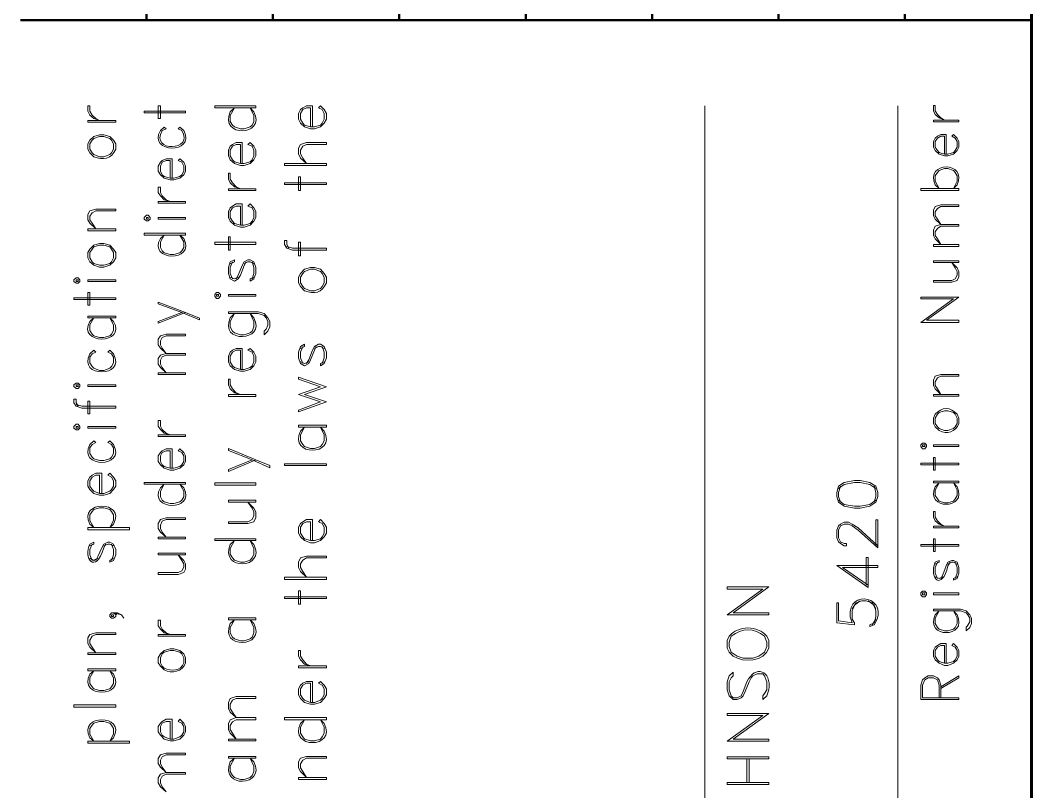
# Model space of a CAD drawing. Header units: inches. Extents: x 5 to 516, y -193 to 129.
# Drawn here: x 136.77 to 144.77, y 70.63 to 76.73 of the extents above; entities that cross this region are included whole.
import ezdxf

# ---------------------------------------------------------------- set-up
doc = ezdxf.new("R2010")
doc.units = ezdxf.units.IN
doc.header["$MEASUREMENT"] = 0
doc.layers.add('PDF_Geometry', color=7, linetype='Continuous')

msp = doc.modelspace()

# ---------------------------------------------------------------- linework, layer by layer
at = {"layer": 'PDF_Geometry', "lineweight": 60}
msp.add_lwpolyline([(144.7703083, 5.7343364), (144.7703083, 95.731007), (9.7736341, 95.731007), (9.7736341, 5.7343364)], dxfattribs=at)
at = {"layer": 'PDF_Geometry', "lineweight": 50}
for points in [[(137.7703077, 95.731007), (137.7703077, 76.7310055)], [(138.7703078, 95.731007), (138.7703078, 76.7310055)], [(139.7703079, 95.731007), (139.7703079, 76.7310055)], [(140.770308, 95.731007), (140.770308, 76.7310055)], [(141.7703081, 95.731007), (141.7703081, 76.7310055)], [(142.7703081, 95.731007), (142.7703081, 76.7310055)], [(143.7703082, 95.731007), (143.7703082, 76.7310055)], [(136.7736409, 76.7310055), (144.7736415, 76.7310055)]]:
    msp.add_lwpolyline(points, dxfattribs=at)
at = {"layer": 'PDF_Geometry', "lineweight": 15}
for points in [[(137.3069742, 76.0543371), (137.3236408, 76.0543371), (137.3236408, 76.0110038), (137.3403075, 75.9810038), (137.3703075, 75.9543371), (137.4003075, 75.9376705), (137.3536408, 75.9543371), (137.3236408, 75.9810038), (137.3069742, 76.0110038)], [(137.8803073, 76.0543398), (137.8803073, 75.9543398), (137.8636407, 75.9543398), (137.8636407, 76.0543398)], [(138.6369745, 76.0543398), (138.3103078, 76.0543398), (138.3103078, 76.0376732), (138.6369745, 76.0376732)], [(143.9969749, 76.0576737), (144.0103082, 76.0576737), (144.0103082, 76.0143404), (144.0269749, 75.9843404), (144.0536415, 75.9576737), (144.0836415, 75.941007), (144.0403082, 75.9576737), (144.0103082, 75.9843404), (143.9969749, 76.0143404)], [(137.5269737, 75.937671), (137.3069737, 75.937671), (137.3069737, 75.9243377), (137.5269737, 75.9243377)], [(138.0803076, 76.0110081), (137.7536409, 76.0110081), (137.7536409, 75.9976748), (138.0803076, 75.9976748)], [(144.196975, 75.9410076), (143.996975, 75.9410076), (143.996975, 75.9276742), (144.196975, 75.9276742)], [(137.3236406, 75.7110062), (137.3403072, 75.6810062), (137.3536406, 75.6676729), (137.4003072, 75.6510062), (137.4336406, 75.6510062), (137.4803072, 75.6676729), (137.4936406, 75.6810062), (137.5103072, 75.7110062), (137.5103072, 75.7543395), (137.4936406, 75.7810062), (137.4803072, 75.7943395), (137.4336406, 75.8110062), (137.4003072, 75.8110062), (137.3536406, 75.7943395), (137.3403072, 75.7810062), (137.3236406, 75.7543395)], [(139.1936405, 75.7643374), (139.1936405, 75.7476707), (139.0369738, 75.7476707), (139.0069738, 75.7343374), (138.9903072, 75.7043374), (138.9903072, 75.6743374), (139.0069738, 75.641004), (139.0369738, 75.5976707), (138.9903072, 75.641004), (138.9736405, 75.6743374), (138.9736405, 75.7176707), (138.9903072, 75.7476707), (139.0369738, 75.7643374)], [(139.1936408, 75.5976748), (138.8636408, 75.5976748), (138.8636408, 75.5810081), (139.1936408, 75.5810081)], [(138.4203072, 75.5210054), (138.4336405, 75.5210054), (138.4336405, 75.4743387), (138.4503072, 75.4443387), (138.4803072, 75.4143387), (138.5136406, 75.397672), (138.4669739, 75.4143387), (138.4336405, 75.4443387), (138.4203072, 75.4743387)], [(138.9903072, 75.4910059), (138.9903072, 75.3843392), (138.9736405, 75.3843392), (138.9736405, 75.4910059)], [(137.8636411, 75.4110027), (137.8803078, 75.4110027), (137.8803078, 75.3676693), (137.8936411, 75.3410027), (137.9269745, 75.3110026), (137.9569745, 75.2976693), (137.9103078, 75.3110026), (137.8803078, 75.3410027), (137.8636411, 75.3676693)], [(138.6369743, 75.3976726), (138.4203076, 75.3976726), (138.4203076, 75.3843392), (138.6369743, 75.3843392)], [(139.1936408, 75.4443373), (138.8636408, 75.4443373), (138.8636408, 75.431004), (139.1936408, 75.431004)], [(144.1969749, 75.4010059), (143.8969748, 75.4010059), (143.8969748, 75.3843392), (144.1969749, 75.3843392)], [(138.0803074, 75.2976699), (137.8636407, 75.2976699), (137.8636407, 75.2843365), (138.0803074, 75.2843365)], [(137.5269737, 75.2376747), (137.5269737, 75.2243414), (137.370307, 75.2243414), (137.340307, 75.2076747), (137.3236404, 75.1810081), (137.3236404, 75.1510081), (137.340307, 75.1243414), (137.370307, 75.0810081), (137.3236404, 75.1243414), (137.3069737, 75.1510081), (137.3069737, 75.1943414), (137.3236404, 75.2243414), (137.370307, 75.2376747)], [(144.1969744, 75.2710067), (144.1969744, 75.2576734), (144.0536411, 75.2576734), (144.0269744, 75.2410067), (144.0103077, 75.21434), (144.0103077, 75.18434), (144.0269744, 75.1576734), (144.0536411, 75.11434), (144.0103077, 75.1576734), (143.9969744, 75.18434), (143.9969744, 75.2276734), (144.0103077, 75.2576734), (144.0536411, 75.2710067)], [(137.7536409, 75.1576682), (137.7703076, 75.1443349), (137.7836409, 75.1443349), (137.8003076, 75.1576682), (137.8003076, 75.1710016), (137.7836409, 75.1876682), (137.7703076, 75.1876682), (137.7536409, 75.1710016)], [(137.7703077, 75.1710016), (137.7703077, 75.1576682), (137.7836411, 75.1576682), (137.7836411, 75.1710016)], [(138.0803074, 75.1710016), (137.8636407, 75.1710016), (137.8636407, 75.1576682), (138.0803074, 75.1576682)], [(137.5269737, 75.0810053), (137.3069737, 75.0810053), (137.3069737, 75.0643387), (137.5269737, 75.0643387)], [(144.1969744, 75.1143362), (144.1969744, 75.1010029), (144.0536411, 75.1010029), (144.0269744, 75.0843362), (144.0103077, 75.0576696), (144.0103077, 75.0276696), (144.0269744, 75.0010029), (144.0536411, 74.9576696), (144.0103077, 75.0010029), (143.9969744, 75.0276696), (143.9969744, 75.0710029), (144.0103077, 75.1010029), (144.0536411, 75.1143362)], [(138.0803076, 75.0476734), (137.7536409, 75.0476734), (137.7536409, 75.0310067), (138.0803076, 75.0310067)], [(138.433641, 75.0176715), (138.433641, 74.9110048), (138.4203076, 74.9110048), (138.4203076, 75.0176715)], [(137.3069737, 74.8510072), (137.3236404, 74.8210072), (137.3536404, 74.7943406), (137.4003071, 74.7776739), (137.4336404, 74.7776739), (137.4803071, 74.7943406), (137.5103071, 74.8210072), (137.5269737, 74.8510072), (137.5269737, 74.8943406), (137.5103071, 74.9210072), (137.4803071, 74.9510072), (137.4336404, 74.9643406), (137.4003071, 74.9643406), (137.3536404, 74.9510072), (137.3236404, 74.9210072), (137.3069737, 74.8943406)], [(137.3236406, 74.8510072), (137.3403072, 74.8210072), (137.3536406, 74.8076739), (137.4003072, 74.7943406), (137.4336406, 74.7943406), (137.4803072, 74.8076739), (137.4936406, 74.8210072), (137.5103072, 74.8510072), (137.5103072, 74.8943406), (137.4936406, 74.9210072), (137.4803072, 74.9376739), (137.4336406, 74.9510072), (137.4003072, 74.9510072), (137.3536406, 74.9376739), (137.3403072, 74.9210072), (137.3236406, 74.8943406)], [(138.6369745, 74.9743362), (138.3103078, 74.9743362), (138.3103078, 74.9576696), (138.6369745, 74.9576696)], [(138.9903072, 74.9743365), (138.9903072, 74.8676698), (138.9736405, 74.8676698), (138.9736405, 74.9743365)], [(144.196975, 74.9576736), (143.996975, 74.9576736), (143.996975, 74.941007), (144.196975, 74.941007)], [(144.196975, 74.827672), (143.996975, 74.827672), (143.996975, 74.8143387), (144.196975, 74.8143387)], [(138.9903074, 74.6543384), (139.006974, 74.6243384), (139.0203074, 74.6076717), (139.066974, 74.591005), (139.1003074, 74.591005), (139.146974, 74.6076717), (139.1603074, 74.6243384), (139.176974, 74.6543384), (139.176974, 74.6976717), (139.1603074, 74.7276717), (139.146974, 74.7443384), (139.1003074, 74.761005), (139.066974, 74.761005), (139.0203074, 74.7443384), (139.006974, 74.7276717), (138.9903074, 74.6976717)], [(144.1403084, 74.8143349), (144.166975, 74.7710015), (144.1836417, 74.7410015), (144.1836417, 74.7143348), (144.166975, 74.6843348), (144.1403084, 74.6710015), (143.996975, 74.6710015), (143.996975, 74.6576682), (144.1403084, 74.6576682), (144.1836417, 74.6710015), (144.196975, 74.7010015), (144.196975, 74.7410015), (144.1836417, 74.7710015)], [(137.196974, 74.6643414), (137.2136406, 74.651008), (137.2303073, 74.651008), (137.2436406, 74.6643414), (137.2436406, 74.6776747), (137.2303073, 74.6943414), (137.2136406, 74.6943414), (137.196974, 74.6776747)], [(137.2136408, 74.6776747), (137.2136408, 74.6643414), (137.2303075, 74.6643414), (137.2303075, 74.6776747)], [(137.5269737, 74.6776747), (137.3069737, 74.6776747), (137.3069737, 74.6643414), (137.5269737, 74.6643414)], [(137.3236404, 74.5776687), (137.3236404, 74.4776687), (137.3069737, 74.4776687), (137.3069737, 74.5776687)], [(138.3103078, 74.5476693), (138.3236412, 74.5310026), (138.3403079, 74.5310026), (138.3569745, 74.5476693), (138.3569745, 74.5610026), (138.3403079, 74.5776693), (138.3236412, 74.5776693), (138.3103078, 74.5610026)], [(137.526974, 74.534337), (137.196974, 74.534337), (137.196974, 74.5210037), (137.526974, 74.5210037)], [(138.1903074, 74.3610045), (138.1903074, 74.3743378), (138.0803074, 74.4176711), (137.8636407, 74.5010045), (137.8636407, 74.4876711), (138.0503074, 74.4176711)], [(138.3236406, 74.5610026), (138.3236406, 74.5476693), (138.3403073, 74.5476693), (138.3403073, 74.5610026)], [(138.6369743, 74.5610026), (138.4203076, 74.5610026), (138.4203076, 74.5476693), (138.6369743, 74.5476693)], [(138.7003076, 74.2410042), (138.7303076, 74.2710042), (138.7469743, 74.3043375), (138.7469743, 74.3476709), (138.7303076, 74.3776709), (138.7003076, 74.4110042), (138.653641, 74.4243375), (138.4203076, 74.4243375), (138.4203076, 74.4110042), (138.653641, 74.4110042), (138.7003076, 74.3943375), (138.7169743, 74.3776709), (138.7303076, 74.3476709), (138.7303076, 74.3176709), (138.7169743, 74.2876709), (138.7003076, 74.2710042)], [(137.5269737, 74.3910061), (137.3069737, 74.3910061), (137.3069737, 74.3776728), (137.5269737, 74.3776728)], [(138.0803073, 74.2476741), (138.0803073, 74.2343408), (137.926974, 74.2343408), (137.8936406, 74.2210074), (137.8803073, 74.1943408), (137.8803073, 74.1643408), (137.8936406, 74.1376741), (137.926974, 74.0943408), (137.8803073, 74.1376741), (137.8636406, 74.1643408), (137.8636406, 74.2076741), (137.8803073, 74.2343408), (137.926974, 74.2476741)], [(138.0803073, 74.0943402), (138.0803073, 74.0810069), (137.926974, 74.0810069), (137.8936406, 74.0676736), (137.8803073, 74.0410069), (137.8803073, 74.0110069), (137.8936406, 73.9843402), (137.926974, 73.9410069), (137.8803073, 73.9843402), (137.8636406, 74.0110069), (137.8636406, 74.0543402), (137.8803073, 74.0810069), (137.926974, 74.0943402)], [(138.0803074, 73.9410074), (137.8636407, 73.9410074), (137.8636407, 73.9276741), (138.0803074, 73.9276741)], [(137.196974, 73.8343378), (137.2136406, 73.8176711), (137.2303073, 73.8176711), (137.2436406, 73.8343378), (137.2436406, 73.8476711), (137.2303073, 73.8610044), (137.2136406, 73.8610044), (137.196974, 73.8476711)], [(138.4203072, 73.8910036), (138.4336405, 73.8910036), (138.4336405, 73.8476703), (138.4503072, 73.8143369), (138.4803072, 73.7843369), (138.5136406, 73.7710036), (138.4669739, 73.7843369), (138.4336405, 73.8143369), (138.4203072, 73.8476703)], [(144.1969744, 73.9276703), (144.1969744, 73.914337), (144.0536411, 73.914337), (144.0269744, 73.9010036), (144.0103077, 73.8710036), (144.0103077, 73.8410036), (144.0269744, 73.8143369), (144.0536411, 73.7710036), (144.0103077, 73.8143369), (143.9969744, 73.8410036), (143.9969744, 73.884337), (144.0103077, 73.914337), (144.0536411, 73.9276703)], [(137.2136408, 73.8476711), (137.2136408, 73.8343378), (137.2303075, 73.8343378), (137.2303075, 73.8476711)], [(137.5269737, 73.8476711), (137.3069737, 73.8476711), (137.3069737, 73.8343378), (137.5269737, 73.8343378)], [(137.3236404, 73.7176697), (137.3236404, 73.6176697), (137.3069737, 73.6176697), (137.3069737, 73.7176697)], [(138.6369743, 73.7710077), (138.4203076, 73.7710077), (138.4203076, 73.754341), (138.6369743, 73.754341)], [(144.196975, 73.7710042), (143.996975, 73.7710042), (143.996975, 73.7576708), (144.196975, 73.7576708)], [(144.0103078, 73.5410028), (144.0269745, 73.5143361), (144.0403078, 73.5010028), (144.0836411, 73.4843361), (144.1103078, 73.4843361), (144.1536411, 73.5010028), (144.1669745, 73.5143361), (144.1836411, 73.5410028), (144.1836411, 73.5843361), (144.1669745, 73.6143361), (144.1536411, 73.6276695), (144.1103078, 73.6410028), (144.0836411, 73.6410028), (144.0403078, 73.6276695), (144.0269745, 73.6143361), (144.0103078, 73.5843361)], [(137.8636411, 73.5643364), (137.8803078, 73.5643364), (137.8803078, 73.521003), (137.8936411, 73.4943364), (137.9269745, 73.4643364), (137.9569745, 73.451003), (137.9103078, 73.4643364), (137.8803078, 73.4943364), (137.8636411, 73.521003)], [(137.196974, 73.504341), (137.2136406, 73.4910077), (137.2303073, 73.4910077), (137.2436406, 73.504341), (137.2436406, 73.5176743), (137.2303073, 73.534341), (137.2136406, 73.534341), (137.196974, 73.5176743)], [(137.2136408, 73.5176743), (137.2136408, 73.504341), (137.2303075, 73.504341), (137.2303075, 73.5176743)], [(137.5269737, 73.5176743), (137.3069737, 73.5176743), (137.3069737, 73.504341), (137.5269737, 73.504341)], [(139.1936405, 73.5276741), (138.9736405, 73.5276741), (138.9736405, 73.5110074), (139.1936405, 73.5110074)], [(138.0803074, 73.4510036), (137.8636407, 73.4510036), (137.8636407, 73.4376703), (138.0803074, 73.4376703)], [(143.8969748, 73.3576735), (143.9103082, 73.3410068), (143.9269748, 73.3410068), (143.9403082, 73.3576735), (143.9403082, 73.3710068), (143.9269748, 73.3843402), (143.9103082, 73.3843402), (143.8969748, 73.3710068)], [(138.7469743, 73.1910074), (138.7469743, 73.207674), (138.6369743, 73.2543407), (138.4203076, 73.3443407), (138.4203076, 73.327674), (138.6069743, 73.2543407)], [(143.9103076, 73.3710068), (143.9103076, 73.3576735), (143.9269743, 73.3576735), (143.9269743, 73.3710068)], [(144.196975, 73.3710068), (143.996975, 73.3710068), (143.996975, 73.3576735), (144.196975, 73.3576735)], [(139.1936408, 73.2210028), (138.8636408, 73.2210028), (138.8636408, 73.2076694), (139.1936408, 73.2076694)], [(144.1969749, 73.2276691), (143.8969748, 73.2276691), (143.8969748, 73.2143358), (144.1969749, 73.2143358)], [(144.0103083, 73.2710076), (144.0103083, 73.1710076), (143.996975, 73.1710076), (143.996975, 73.2710076)], [(138.0803076, 73.0743353), (137.7536409, 73.0743353), (137.7536409, 73.0610019), (138.0803076, 73.0610019)], [(138.6369745, 73.071009), (138.3103078, 73.071009), (138.3103078, 73.0543423), (138.6369745, 73.0543423)], [(143.2303081, 72.9643358), (143.2436414, 72.9176691), (143.2903081, 72.8876691), (143.3703081, 72.8710025), (143.4169748, 72.8710025), (143.4936415, 72.8876691), (143.5403081, 72.9176691), (143.5569748, 72.9643358), (143.5569748, 72.9943358), (143.5403081, 73.0443358), (143.4936415, 73.0743358), (143.4169748, 73.0910025), (143.3703081, 73.0910025), (143.2903081, 73.0743358), (143.2436414, 73.0443358), (143.2303081, 72.9943358)], [(144.196975, 73.0843382), (143.996975, 73.0843382), (143.996975, 73.0710049), (144.196975, 73.0710049)], [(138.6369743, 72.9343377), (138.4203076, 72.9343377), (138.4203076, 72.917671), (138.6369743, 72.917671)], [(138.573641, 72.917671), (138.6069743, 72.8710044), (138.6203076, 72.8410044), (138.6203076, 72.8110043), (138.6069743, 72.7810043), (138.573641, 72.7643377), (138.4203076, 72.7643377), (138.4203076, 72.7510043), (138.573641, 72.7510043), (138.6203076, 72.7643377), (138.6369743, 72.797671), (138.6369743, 72.8410044), (138.6203076, 72.8710044)], [(143.9969749, 72.8443352), (144.0103082, 72.8443352), (144.0103082, 72.8010019), (144.0269749, 72.7710019), (144.0536415, 72.7443352), (144.0836415, 72.7276686), (144.0403082, 72.7443352), (144.0103082, 72.7710019), (143.9969749, 72.8010019)], [(138.0803073, 72.7943388), (138.0803073, 72.7810054), (137.926974, 72.7810054), (137.8936406, 72.7676721), (137.8803073, 72.7376721), (137.8803073, 72.7110054), (137.8936406, 72.6810054), (137.926974, 72.6410054), (137.8803073, 72.6810054), (137.8636406, 72.7110054), (137.8636406, 72.7510054), (137.8803073, 72.7810054), (137.926974, 72.7943388)], [(137.6369738, 72.7176697), (137.3069737, 72.7176697), (137.3069737, 72.701003), (137.6369738, 72.701003)], [(144.196975, 72.7276691), (143.996975, 72.7276691), (143.996975, 72.7143358), (144.196975, 72.7143358)], [(138.0803074, 72.641006), (137.8636407, 72.641006), (137.8636407, 72.6276726), (138.0803074, 72.6276726)], [(138.6369745, 72.6276732), (138.3103078, 72.6276732), (138.3103078, 72.6143398), (138.6369745, 72.6143398)], [(144.1969749, 72.5843382), (143.8969748, 72.5843382), (143.8969748, 72.5710049), (144.1969749, 72.5710049)], [(144.0103083, 72.6276699), (144.0103083, 72.5276699), (143.996975, 72.5276699), (143.996975, 72.6276699)], [(138.0803074, 72.5143377), (137.8636407, 72.5143377), (137.8636407, 72.5010043), (138.0803074, 72.5010043)], [(138.0203074, 72.5010038), (138.0503074, 72.4576704), (138.066974, 72.4310038), (138.066974, 72.4043371), (138.0503074, 72.3743371), (138.0203074, 72.3610038), (137.8636407, 72.3610038), (137.8636407, 72.3476704), (138.0203074, 72.3476704), (138.066974, 72.3610038), (138.0803074, 72.3876704), (138.0803074, 72.4310038), (138.066974, 72.4576704)], [(139.1936405, 72.4910013), (139.1936405, 72.477668), (139.0369738, 72.477668), (139.0069738, 72.4610013), (138.9903072, 72.4310013), (138.9903072, 72.4010013), (139.0069738, 72.3710013), (139.0369738, 72.3243347), (138.9903072, 72.3710013), (138.9736405, 72.4010013), (138.9736405, 72.4443347), (138.9903072, 72.477668), (139.0369738, 72.4910013)], [(139.1936408, 72.3243387), (138.8636408, 72.3243387), (138.8636408, 72.3076721), (139.1936408, 72.3076721)], [(138.9903072, 72.2176699), (138.9903072, 72.1110032), (138.9736405, 72.1110032), (138.9736405, 72.2176699)], [(143.8969748, 72.1843403), (143.9103082, 72.171007), (143.9269748, 72.171007), (143.9403082, 72.1843403), (143.9403082, 72.201007), (143.9269748, 72.2143403), (143.9103082, 72.2143403), (143.8969748, 72.201007)], [(143.9103076, 72.201007), (143.9103076, 72.1843403), (143.9269743, 72.1843403), (143.9269743, 72.201007)], [(144.196975, 72.201007), (143.996975, 72.201007), (143.996975, 72.1843403), (144.196975, 72.1843403)], [(139.1936408, 72.1710013), (138.8636408, 72.1710013), (138.8636408, 72.157668), (139.1936408, 72.157668)], [(137.4936404, 72.0276704), (137.4936404, 72.0143371), (137.5103071, 72.0143371), (137.5103071, 72.0276704)], [(144.2536417, 71.9010048), (144.2836417, 71.9276715), (144.296975, 71.9576715), (144.296975, 72.0010048), (144.2836417, 72.0276715), (144.2536417, 72.0576715), (144.2103084, 72.0710048), (143.996975, 72.0710048), (143.996975, 72.0576715), (144.2103084, 72.0576715), (144.2536417, 72.0443382), (144.266975, 72.0276715), (144.2836417, 72.0010048), (144.2836417, 71.9710048), (144.266975, 71.9443382), (144.2536417, 71.9276715)], [(137.8636411, 71.9843395), (137.8803078, 71.9843395), (137.8803078, 71.9410062), (137.8936411, 71.9143395), (137.9269745, 71.8843395), (137.9569745, 71.8710062), (137.9103078, 71.8843395), (137.8803078, 71.9143395), (137.8636411, 71.9410062)], [(138.6369743, 72.0043382), (138.4203076, 72.0043382), (138.4203076, 71.9876715), (138.6369743, 71.9876715)], [(137.5269737, 71.8843352), (137.5269737, 71.8710018), (137.370307, 71.8710018), (137.340307, 71.8576685), (137.3236404, 71.8276685), (137.3236404, 71.8010018), (137.340307, 71.7710018), (137.370307, 71.7276685), (137.3236404, 71.7710018), (137.3069737, 71.8010018), (137.3069737, 71.8443352), (137.3236404, 71.8710018), (137.370307, 71.8843352)], [(138.0803074, 71.8710067), (137.8636407, 71.8710067), (137.8636407, 71.8576734), (138.0803074, 71.8576734)], [(137.5269737, 71.727669), (137.3069737, 71.727669), (137.3069737, 71.7143357), (137.5269737, 71.7143357)], [(138.973641, 71.744336), (138.9903076, 71.744336), (138.9903076, 71.7010026), (139.0069743, 71.6710026), (139.0369743, 71.6376693), (139.0669743, 71.624336), (139.0203076, 71.6376693), (138.9903076, 71.6710026), (138.973641, 71.7010026)], [(139.1936405, 71.62434), (138.9736405, 71.62434), (138.9736405, 71.6076734), (139.1936405, 71.6076734)], [(137.5269737, 71.6010043), (137.3069737, 71.6010043), (137.3069737, 71.5843376), (137.5269737, 71.5843376)], [(138.6369744, 71.3810023), (138.6369744, 71.3643357), (138.4803077, 71.3643357), (138.4503077, 71.3510023), (138.4336411, 71.3210023), (138.4336411, 71.287669), (138.4503077, 71.257669), (138.4803077, 71.2143357), (138.4336411, 71.257669), (138.4203077, 71.287669), (138.4203077, 71.3343357), (138.4336411, 71.3643357), (138.4803077, 71.3810023)], [(137.526974, 71.3143357), (137.196974, 71.3143357), (137.196974, 71.297669), (137.526974, 71.297669)], [(138.6369744, 71.2143392), (138.6369744, 71.1976725), (138.4803077, 71.1976725), (138.4503077, 71.1810058), (138.4336411, 71.1510058), (138.4336411, 71.1210058), (138.4503077, 71.0910058), (138.4803077, 71.0443392), (138.4336411, 71.0910058), (138.4203077, 71.1210058), (138.4203077, 71.1676725), (138.4336411, 71.1976725), (138.4803077, 71.2143392)], [(139.1936408, 71.2143397), (138.8636408, 71.2143397), (138.8636408, 71.1976731), (139.1936408, 71.1976731)], [(137.6369738, 71.0276739), (137.3069737, 71.0276739), (137.3069737, 71.0110072), (137.6369738, 71.0110072)], [(138.6369743, 71.0443397), (138.4203076, 71.0443397), (138.4203076, 71.0310064), (138.6369743, 71.0310064)], [(138.0803073, 70.9343397), (138.0803073, 70.9210064), (137.926974, 70.9210064), (137.8936406, 70.9043397), (137.8803073, 70.877673), (137.8803073, 70.8510064), (137.8936406, 70.8210064), (137.926974, 70.7810064), (137.8803073, 70.8210064), (137.8636406, 70.8510064), (137.8636406, 70.8910064), (137.8803073, 70.9210064), (137.926974, 70.9343397)], [(138.6369743, 70.9076684), (138.4203076, 70.9076684), (138.4203076, 70.8943351), (138.6369743, 70.8943351)], [(139.1936405, 70.9076679), (139.1936405, 70.8943345), (139.0369738, 70.8943345), (139.0069738, 70.8776679), (138.9903072, 70.8476679), (138.9903072, 70.8176679), (139.0069738, 70.7876679), (139.0369738, 70.7410012), (138.9903072, 70.7876679), (138.9736405, 70.8176679), (138.9736405, 70.8643345), (138.9903072, 70.8943345), (139.0369738, 70.9076679)], [(142.363641, 70.9043381), (142.363641, 70.8876714), (142.6936411, 70.8876714), (142.6936411, 70.9043381)], [(138.0803073, 70.7810058), (138.0803073, 70.7676725), (137.926974, 70.7676725), (137.8936406, 70.7510058), (137.8803073, 70.7243391), (137.8803073, 70.6976725), (137.8936406, 70.6676725), (137.926974, 70.6276725), (137.8803073, 70.6676725), (137.8636406, 70.6976725), (137.8636406, 70.7376725), (137.8803073, 70.7676725), (137.926974, 70.7810058)], [(139.1936405, 70.7410053), (138.9736405, 70.7410053), (138.9736405, 70.7243386), (139.1936405, 70.7243386)], [(142.6936412, 70.7010069), (142.6936412, 70.6843402), (142.3636412, 70.6843402), (142.3636412, 70.7010069)]]:
    msp.add_lwpolyline(points, close=True, dxfattribs=at)
for points in [[(138.6203074, 76.0076732), (138.5903074, 76.0376732), (138.6203074, 75.9776732), (138.6203074, 75.9310065), (138.6069741, 75.9010065), (138.5903074, 75.8876732), (138.5436408, 75.8710065), (138.5136408, 75.8710065), (138.4669741, 75.8876732), (138.4503074, 75.9010065), (138.4336408, 75.9310065), (138.4336408, 75.9776732), (138.4669741, 76.0376732), (138.4336408, 76.0076732)], [(139.0836411, 75.8876759), (139.0836411, 76.0543426), (139.0369745, 76.0543426), (139.0069745, 76.0376759), (138.9903078, 76.0243425), (138.9736411, 75.9943425), (138.9736411, 75.9476759), (138.9903078, 75.9176759), (139.0203078, 75.8876759), (139.0669745, 75.8710092), (139.1003078, 75.8710092), (139.1469745, 75.8876759), (139.1769745, 75.9176759), (139.1936412, 75.9476759), (139.1936412, 75.9943425), (139.1769745, 76.0243425), (139.1469745, 76.0543426)], [(139.0669743, 75.8876759), (139.0669743, 76.0376759), (139.0369743, 76.0376759), (139.0069743, 76.0243425), (138.9903076, 75.9943425), (138.9903076, 75.9476759), (139.0069743, 75.9176759), (139.0203076, 75.9010092), (139.0669743, 75.8876759), (139.1003076, 75.8876759), (139.1469743, 75.9010092), (139.1603076, 75.9176759), (139.1769743, 75.9476759), (139.1769743, 75.9943425), (139.1603076, 76.0243425), (139.1303076, 76.0376759), (139.1469743, 76.0543426)], [(142.1869748, 64.6676704), (142.1869748, 76.0543383)], [(143.7136413, 64.7143351), (143.7136413, 76.0543358)], [(137.8936405, 75.8576726), (137.9269738, 75.8710059), (137.9103071, 75.8843393), (137.8803071, 75.8576726)], [(138.0669738, 75.8576726), (138.0336405, 75.8843393), (138.0203071, 75.8710059), (138.0503072, 75.8576726)], [(137.5269737, 75.7110062), (137.5269737, 75.7543395), (137.5103071, 75.7810062), (137.4803071, 75.8110062), (137.4336404, 75.8243395), (137.4003071, 75.8243395), (137.3536404, 75.8110062), (137.3236404, 75.7810062), (137.3069737, 75.7543395), (137.3069737, 75.7110062), (137.3236404, 75.6810062), (137.3536404, 75.6510062)], [(144.0969743, 75.6710078), (144.0969743, 75.8276745), (144.053641, 75.8276745), (144.0269743, 75.8143412), (144.0103077, 75.7976745), (143.9969743, 75.7710078), (143.9969743, 75.7276745), (144.0103077, 75.7010078), (144.0403077, 75.6710078), (144.083641, 75.6576745), (144.1103077, 75.6576745), (144.153641, 75.6710078), (144.183641, 75.7010078), (144.1969743, 75.7276745), (144.1969743, 75.7710078), (144.183641, 75.7976745), (144.153641, 75.8276745)], [(144.0836415, 75.6710078), (144.0836415, 75.8143412), (144.0536415, 75.8143412), (144.0269749, 75.7976745), (144.0103082, 75.7710078), (144.0103082, 75.7276745), (144.0269749, 75.7010078), (144.0403082, 75.6843412), (144.0836415, 75.6710078), (144.1103082, 75.6710078), (144.1536415, 75.6843412), (144.1669749, 75.7010078), (144.1836416, 75.7276745), (144.1836416, 75.7710078), (144.1669749, 75.7976745), (144.1403082, 75.8143412), (144.1536415, 75.8276745)], [(138.5269742, 75.5976707), (138.5269742, 75.7643374), (138.4803075, 75.7643374), (138.4503075, 75.7476707), (138.4336409, 75.7343374), (138.4203075, 75.7043374), (138.4203075, 75.6576707), (138.4336409, 75.6276707), (138.4669742, 75.5976707), (138.5136409, 75.581004), (138.5436409, 75.581004), (138.5903075, 75.5976707), (138.6203075, 75.6276707), (138.6369742, 75.6576707), (138.6369742, 75.7043374), (138.6203075, 75.7343374), (138.5903075, 75.7643374)], [(138.5136406, 75.5976707), (138.5136406, 75.7476707), (138.4803072, 75.7476707), (138.4503072, 75.7343374), (138.4336405, 75.7043374), (138.4336405, 75.6576707), (138.4503072, 75.6276707), (138.4669739, 75.611004), (138.5136406, 75.5976707), (138.5436406, 75.5976707), (138.5903072, 75.611004), (138.6069739, 75.6276707), (138.6203072, 75.6576707), (138.6203072, 75.7043374), (138.6069739, 75.7343374), (138.5736406, 75.7476707), (138.5903072, 75.7643374)], [(137.9736404, 75.4810054), (137.9736404, 75.6343387), (137.9269738, 75.6343387), (137.8936404, 75.6210054), (137.8803071, 75.6076721), (137.8636404, 75.577672), (137.8636404, 75.537672), (137.8803071, 75.507672), (137.9103071, 75.4810054), (137.9569738, 75.467672), (137.9869738, 75.467672), (138.0336404, 75.4810054), (138.0669738, 75.507672), (138.0803071, 75.537672), (138.0803071, 75.577672), (138.0669738, 75.6076721), (138.0336404, 75.6343387)], [(137.9569745, 75.4810054), (137.9569745, 75.6210054), (137.9269745, 75.6210054), (137.8936411, 75.6076721), (137.8803078, 75.577672), (137.8803078, 75.537672), (137.8936411, 75.507672), (137.9103078, 75.4943387), (137.9569745, 75.4810054), (137.9869745, 75.4810054), (138.0336411, 75.4943387), (138.0503078, 75.507672), (138.0669745, 75.537672), (138.0669745, 75.577672), (138.0503078, 75.6076721), (138.0203078, 75.6210054), (138.0336411, 75.6343387)], [(144.1836416, 75.4276753), (144.1536416, 75.4010086), (144.1836416, 75.4576753), (144.1836416, 75.5010086), (144.166975, 75.5276753), (144.1536416, 75.5410086), (144.1103083, 75.5576753), (144.0836416, 75.5576753), (144.0403083, 75.5410086), (144.0269749, 75.5276753), (144.0103083, 75.5010086), (144.0103083, 75.4576753), (144.0403083, 75.4010086), (144.0103083, 75.4276753)], [(138.5269742, 75.1110034), (138.5269742, 75.2776701), (138.4803075, 75.2776701), (138.4503075, 75.2610035), (138.4336409, 75.2476701), (138.4203075, 75.2176701), (138.4203075, 75.1710035), (138.4336409, 75.1410034), (138.4669742, 75.1110034), (138.5136409, 75.0943368), (138.5436409, 75.0943368), (138.5903075, 75.1110034), (138.6203075, 75.1410034), (138.6369742, 75.1710035), (138.6369742, 75.2176701), (138.6203075, 75.2476701), (138.5903075, 75.2776701)], [(138.5136406, 75.1110034), (138.5136406, 75.2610035), (138.4803072, 75.2610035), (138.4503072, 75.2476701), (138.4336405, 75.2176701), (138.4336405, 75.1710035), (138.4503072, 75.1410034), (138.4669739, 75.1243368), (138.5136406, 75.1110034), (138.5436406, 75.1110034), (138.5903072, 75.1243368), (138.6069739, 75.1410034), (138.6203072, 75.1710035), (138.6203072, 75.2176701), (138.6069739, 75.2476701), (138.5736406, 75.2610035), (138.5903072, 75.2776701)], [(138.0669738, 75.00434), (138.0336405, 75.0310067), (138.0669738, 74.9776734), (138.0669738, 74.93434), (138.0503072, 74.9076734), (138.0336405, 74.8910067), (137.9869738, 74.8776733), (137.9569738, 74.8776733), (137.9103071, 74.8910067), (137.8936405, 74.9076734), (137.8803071, 74.93434), (137.8803071, 74.9776734), (137.9103071, 75.0310067), (137.8803071, 75.00434)], [(138.8969741, 74.9276717), (138.8803074, 74.9576717), (138.8803074, 74.9876717), (138.8636408, 74.9876717), (138.8636408, 74.9576717), (138.8803074, 74.9276717), (138.9269741, 74.9110051), (139.1936408, 74.9110051), (139.1936408, 74.9276717)], [(138.8803076, 74.941007), (138.9269743, 74.9276736), (139.1936409, 74.9276736)], [(138.4336408, 74.8043378), (138.4669741, 74.8210045), (138.4669741, 74.8343378), (138.4336408, 74.8210045), (138.4203074, 74.7743378), (138.4203074, 74.7276712), (138.4336408, 74.6843378), (138.4669741, 74.6676712), (138.4969741, 74.6843378), (138.5136408, 74.7143378), (138.5436408, 74.7910045), (138.5603074, 74.8210045)], [(138.4503073, 74.8210051), (138.4336406, 74.7743384), (138.4336406, 74.7276717), (138.4503073, 74.6843384)], [(138.4803077, 74.6843405), (138.4969744, 74.7143405), (138.5269744, 74.7910072), (138.5436411, 74.8210072), (138.5736411, 74.8343406), (138.5903077, 74.8343406), (138.6203077, 74.8210072), (138.6369744, 74.7743406), (138.6369744, 74.7276739), (138.6203077, 74.6843405), (138.5903077, 74.6676739)], [(138.543641, 74.8043425), (138.573641, 74.8210091), (138.5903077, 74.8210091), (138.6203077, 74.8043425)], [(138.6069743, 74.8210051), (138.6203077, 74.7743384), (138.6203077, 74.7276717), (138.6069743, 74.6843384)], [(139.1936405, 74.6543384), (139.1936405, 74.6976717), (139.1769739, 74.7276717), (139.1469739, 74.761005), (139.1003072, 74.7743384), (139.0669739, 74.7743384), (139.0203072, 74.761005), (138.9903072, 74.7276717), (138.9736405, 74.6976717), (138.9736405, 74.6543384), (138.9903072, 74.6243384), (139.0203072, 74.591005)], [(138.4336413, 74.6976733), (138.4669746, 74.68434), (138.4969746, 74.6976733)], [(138.6203071, 74.6976733), (138.5903071, 74.68434), (138.5903071, 74.6676733)], [(144.1969749, 74.5410042), (143.8969748, 74.5410042), (143.8969748, 74.5276709), (144.1536415, 74.5276709), (143.8969748, 74.3410042), (144.1969749, 74.3410042)], [(144.1969748, 74.5410069), (143.9403081, 74.3576736), (144.1969748, 74.3576736), (144.1969748, 74.3410069)], [(138.0803079, 74.4176711), (137.8636412, 74.3343378), (137.8636412, 74.3476711), (138.0503079, 74.4176711)], [(137.5103077, 74.3476728), (137.4803077, 74.3776728), (137.5103077, 74.3210061), (137.5103077, 74.2776728), (137.4936411, 74.2476728), (137.4803077, 74.2343394), (137.433641, 74.2210061), (137.4003077, 74.2210061), (137.353641, 74.2343394), (137.3403077, 74.2476728), (137.323641, 74.2776728), (137.323641, 74.3210061), (137.353641, 74.3776728), (137.323641, 74.3476728)], [(138.6203074, 74.3776714), (138.5903074, 74.4110047), (138.6203074, 74.3476714), (138.6203074, 74.3043381), (138.6069741, 74.2710047), (138.5903074, 74.2576714), (138.5436408, 74.2410047), (138.5136408, 74.2410047), (138.4669741, 74.2576714), (138.4503074, 74.2710047), (138.4336408, 74.3043381), (138.4336408, 74.3476714), (138.4669741, 74.4110047), (138.4336408, 74.3776714)], [(137.5103077, 74.0910063), (137.4803077, 74.1210064), (137.463641, 74.1043397), (137.4936411, 74.0910063), (137.5103077, 74.0643397), (137.5103077, 74.0210063), (137.4936411, 73.9910063), (137.4803077, 73.977673), (137.433641, 73.9610063), (137.4003077, 73.9610063), (137.353641, 73.977673), (137.3403077, 73.9910063), (137.323641, 74.0210063), (137.323641, 74.0643397), (137.3403077, 74.0910063), (137.3703077, 74.1043397), (137.353641, 74.1210064), (137.323641, 74.0910063)], [(138.5269742, 73.9676725), (138.5269742, 74.1343391), (138.4803075, 74.1343391), (138.4503075, 74.1210058), (138.4336409, 74.1043391), (138.4203075, 74.0743391), (138.4203075, 74.0276725), (138.4336409, 73.9976725), (138.4669742, 73.9676725), (138.5136409, 73.9543391), (138.5436409, 73.9543391), (138.5903075, 73.9676725), (138.6203075, 73.9976725), (138.6369742, 74.0276725), (138.6369742, 74.0743391), (138.6203075, 74.1043391), (138.5903075, 74.1343391)], [(138.5136406, 73.9676725), (138.5136406, 74.1210058), (138.4803072, 74.1210058), (138.4503072, 74.1043391), (138.4336405, 74.0743391), (138.4336405, 74.0276725), (138.4503072, 73.9976725), (138.4669739, 73.9843391), (138.5136406, 73.9676725), (138.5436406, 73.9676725), (138.5903072, 73.9843391), (138.6069739, 73.9976725), (138.6203072, 74.0276725), (138.6203072, 74.0743391), (138.6069739, 74.1043391), (138.5736406, 74.1210058), (138.5903072, 74.1343391)], [(138.9903078, 74.1343378), (139.0203078, 74.1510045), (139.0203078, 74.1676711), (138.9903078, 74.1510045), (138.9736412, 74.1043378), (138.9736412, 74.0610044), (138.9903078, 74.0143378), (139.0203078, 73.9976711), (139.0536412, 74.0143378), (139.0669745, 74.0443378), (139.1003078, 74.1210045), (139.1136412, 74.1510045)], [(139.0069742, 74.1510085), (138.9903075, 74.1043419), (138.9903075, 74.0610085), (139.0069742, 74.0143418)], [(139.0369738, 74.0143372), (139.0536405, 74.0443372), (139.0836405, 74.1210039), (139.1003072, 74.1510039), (139.1303072, 74.1676706), (139.1469738, 74.1676706), (139.1769738, 74.1510039), (139.1936405, 74.1043372), (139.1936405, 74.0610039), (139.1769738, 74.0143372), (139.1469738, 73.9976706)], [(139.100308, 74.1343391), (139.130308, 74.1510058), (139.1469747, 74.1510058), (139.1769747, 74.1343391)], [(139.1603072, 74.1510085), (139.1769739, 74.1043419), (139.1769739, 74.0610085), (139.1603072, 74.0143418)], [(138.9903074, 74.02767), (139.0203074, 74.0143367), (139.0536407, 74.02767)], [(139.1769741, 74.02767), (139.1469741, 74.0143367), (139.1469741, 73.99767)], [(139.1936405, 73.8310014), (138.9736405, 73.9076681), (138.9736405, 73.8910015), (139.1469739, 73.8310014)], [(138.9736405, 73.7710036), (139.1469739, 73.8310036)], [(139.1936409, 73.8310061), (139.0203076, 73.7710061), (139.1936409, 73.711006), (138.9736409, 73.6343394), (138.9736409, 73.6476727), (139.1469742, 73.711006), (138.9736409, 73.7710061)], [(137.2303073, 73.6776752), (137.2136406, 73.7043418), (137.2136406, 73.7343418), (137.196974, 73.7343418), (137.196974, 73.7043418), (137.2136406, 73.6776752), (137.2603073, 73.6610085), (137.526974, 73.6610085), (137.526974, 73.6776752)], [(137.2136408, 73.6910069), (137.2603075, 73.6776735), (137.5269741, 73.6776735)], [(144.0103083, 73.6143361), (143.996975, 73.5843361), (143.996975, 73.5410028), (144.0103083, 73.5143361), (144.0403083, 73.4843361)], [(144.196975, 73.5410028), (144.196975, 73.5843361), (144.1836417, 73.6143361)], [(139.1769745, 73.4810074), (139.1469745, 73.5110074), (139.1769745, 73.4510074), (139.1769745, 73.4043407), (139.1603079, 73.3743407), (139.1469745, 73.357674), (139.1003078, 73.3443407), (139.0669745, 73.3443407), (139.0203078, 73.357674), (139.0069745, 73.3743407), (138.9903078, 73.4043407), (138.9903078, 73.4510074), (139.0203078, 73.5110074), (138.9903078, 73.4810074)], [(137.5103077, 73.3743383), (137.4803077, 73.4043383), (137.463641, 73.3910049), (137.4936411, 73.3743383), (137.5103077, 73.3476716), (137.5103077, 73.3043383), (137.4936411, 73.2743383), (137.4803077, 73.2610049), (137.433641, 73.2476716), (137.4003077, 73.2476716), (137.353641, 73.2610049), (137.3403077, 73.2743383), (137.323641, 73.3043383), (137.323641, 73.3476716), (137.3403077, 73.3743383), (137.3703077, 73.3910049), (137.353641, 73.4043383), (137.323641, 73.3743383)], [(137.9736404, 73.1876702), (137.9736404, 73.3410036), (137.9269738, 73.3410036), (137.8936404, 73.3243369), (137.8803071, 73.3110036), (137.8636404, 73.2843369), (137.8636404, 73.2410036), (137.8803071, 73.2143369), (137.9103071, 73.1876702), (137.9569738, 73.1710036), (137.9869738, 73.1710036), (138.0336404, 73.1876702), (138.0669738, 73.2143369), (138.0803071, 73.2410036), (138.0803071, 73.2843369), (138.0669738, 73.3110036), (138.0336404, 73.3410036)], [(137.9569745, 73.1876702), (137.9569745, 73.3243369), (137.9269745, 73.3243369), (137.8936411, 73.3110036), (137.8803078, 73.2843369), (137.8803078, 73.2410036), (137.8936411, 73.2143369), (137.9103078, 73.2010036), (137.9569745, 73.1876702), (137.9869745, 73.1876702), (138.0336411, 73.2010036), (138.0503078, 73.2143369), (138.0669745, 73.2410036), (138.0669745, 73.2843369), (138.0503078, 73.3110036), (138.0203078, 73.3243369), (138.0336411, 73.3410036)], [(138.636974, 73.254341), (138.4203073, 73.1610076), (138.4203073, 73.1776743), (138.606974, 73.254341)], [(137.4169743, 72.9876716), (137.4169743, 73.1476716), (137.3703077, 73.1476716), (137.3403077, 73.1310049), (137.323641, 73.1176716), (137.3069743, 73.0876716), (137.3069743, 73.0443382), (137.323641, 73.0176716), (137.353641, 72.9876716), (137.4003077, 72.9743382), (137.433641, 72.9743382), (137.4803077, 72.9876716), (137.5103077, 73.0176716), (137.5269744, 73.0443382), (137.5269744, 73.0876716), (137.5103077, 73.1176716), (137.4803077, 73.1476716)], [(137.4003075, 72.9876716), (137.4003075, 73.1310049), (137.3703075, 73.1310049), (137.3403075, 73.1176716), (137.3236408, 73.0876716), (137.3236408, 73.0443382), (137.3403075, 73.0176716), (137.3536408, 73.0043382), (137.4003075, 72.9876716), (137.4336408, 72.9876716), (137.4803075, 73.0043382), (137.4936408, 73.0176716), (137.5103075, 73.0443382), (137.5103075, 73.0876716), (137.4936408, 73.1176716), (137.4636408, 73.1310049), (137.4803075, 73.1476716)], [(138.0669738, 73.0310019), (138.0336405, 73.0610019), (138.0669738, 73.0043353), (138.0669738, 72.9610019), (138.0503072, 72.9343352), (138.0336405, 72.9210019), (137.9869738, 72.9076686), (137.9569738, 72.9076686), (137.9103071, 72.9210019), (137.8936405, 72.9343352), (137.8803071, 72.9610019), (137.8803071, 73.0043353), (137.9103071, 73.0610019), (137.8803071, 73.0310019)], [(143.5403082, 73.0276699), (143.4936416, 73.0576699), (143.4169749, 73.0743366), (143.3703082, 73.0743366), (143.2903082, 73.0576699), (143.2436415, 73.0276699)], [(144.1836416, 73.0410049), (144.1536416, 73.0710049), (144.1836416, 73.0143382), (144.1836416, 72.9710049), (144.166975, 72.9443382), (144.1536416, 72.9276716), (144.1103083, 72.9143382), (144.0836416, 72.9143382), (144.0403083, 72.9276716), (144.0269749, 72.9443382), (144.0103083, 72.9710049), (144.0103083, 73.0143382), (144.0403083, 73.0710049), (144.0103083, 73.0410049)], [(143.2603077, 73.0443393), (143.2436411, 72.9943393), (143.2436411, 72.9643393), (143.2603077, 72.9176727)], [(143.5269746, 72.917671), (143.5403079, 72.9643377), (143.5403079, 72.9943377), (143.5269746, 73.0443377)], [(143.2436409, 72.9343404), (143.2903076, 72.9010071), (143.3703076, 72.8876737), (143.4169742, 72.8876737), (143.4936409, 72.9010071), (143.5403076, 72.9343404)], [(137.5103077, 72.744339), (137.4803077, 72.7176724), (137.5103077, 72.774339), (137.5103077, 72.8176724), (137.4936411, 72.844339), (137.4803077, 72.8610057), (137.433641, 72.874339), (137.4003077, 72.874339), (137.353641, 72.8610057), (137.3403077, 72.844339), (137.323641, 72.8176724), (137.323641, 72.774339), (137.353641, 72.7176724), (137.323641, 72.744339)], [(139.0836411, 72.6143398), (139.0836411, 72.7810065), (139.0369745, 72.7810065), (139.0069745, 72.7643398), (138.9903078, 72.7510065), (138.9736411, 72.7210065), (138.9736411, 72.6743398), (138.9903078, 72.6443398), (139.0203078, 72.6143398), (139.0669745, 72.5976732), (139.1003078, 72.5976732), (139.1469745, 72.6143398), (139.1769745, 72.6443398), (139.1936412, 72.6743398), (139.1936412, 72.7210065), (139.1769745, 72.7510065), (139.1469745, 72.7810065)], [(139.0669743, 72.6143398), (139.0669743, 72.7643398), (139.0369743, 72.7643398), (139.0069743, 72.7510065), (138.9903076, 72.7210065), (138.9903076, 72.6743398), (139.0069743, 72.6443398), (139.0203076, 72.6276732), (139.0669743, 72.6143398), (139.1003076, 72.6143398), (139.1469743, 72.6276732), (139.1603076, 72.6443398), (139.1769743, 72.6743398), (139.1769743, 72.7210065), (139.1603076, 72.7510065), (139.1303076, 72.7643398), (139.1469743, 72.7810065)], [(143.5569742, 72.557668), (143.4003075, 72.697668), (143.3536409, 72.7310014), (143.3236409, 72.7443347), (143.2903075, 72.7443347), (143.2603075, 72.7310014), (143.2436409, 72.697668), (143.2436409, 72.637668), (143.2603075, 72.6043347), (143.2903075, 72.5910013), (143.3069742, 72.5910013), (143.3069742, 72.5743347), (143.2903075, 72.5743347), (143.2603075, 72.5910013), (143.2436409, 72.6043347), (143.2303075, 72.637668), (143.2303075, 72.697668), (143.2436409, 72.7310014), (143.2603075, 72.7443347), (143.2903075, 72.7610014), (143.3236409, 72.7610014), (143.3536409, 72.7443347), (143.4003075, 72.7143347), (143.5569742, 72.5743347)], [(143.5403082, 72.5743347), (143.5403082, 72.777668), (143.5569749, 72.777668), (143.5569749, 72.557668)], [(137.3403074, 72.5876743), (137.3236407, 72.5443409), (137.3236407, 72.5010076), (137.3403074, 72.4576742)], [(137.323641, 72.5743404), (137.353641, 72.5876737), (137.353641, 72.601007), (137.323641, 72.5876737)], [(137.370307, 72.4576694), (137.3869737, 72.4876694), (137.4169737, 72.5576694), (137.4336404, 72.5876694), (137.4636404, 72.6010027), (137.480307, 72.6010027), (137.510307, 72.5876694), (137.5269737, 72.544336), (137.5269737, 72.5010027), (137.510307, 72.4576694), (137.480307, 72.444336)], [(137.433641, 72.5576737), (137.4469744, 72.5876737)], [(137.4336412, 72.5743347), (137.4636412, 72.587668), (137.4803079, 72.587668), (137.5103079, 72.5743347)], [(137.4936404, 72.5876743), (137.5103071, 72.5443409), (137.5103071, 72.5010076), (137.4936404, 72.4576742)], [(138.6203074, 72.5843398), (138.5903074, 72.6143398), (138.6203074, 72.5510065), (138.6203074, 72.5076732), (138.6069741, 72.4776732), (138.5903074, 72.4610065), (138.5436408, 72.4443398), (138.5136408, 72.4443398), (138.4669741, 72.4610065), (138.4503074, 72.4776732), (138.4336408, 72.5076732), (138.4336408, 72.5510065), (138.4669741, 72.6143398), (138.4336408, 72.5843398)], [(137.3236406, 72.4743387), (137.3536406, 72.4576721), (137.3869739, 72.4743387)], [(137.5103073, 72.4743387), (137.4803073, 72.4576721), (137.4803073, 72.4443387)], [(143.4803079, 72.2610084), (143.2769746, 72.4010084), (143.5569746, 72.4010084), (143.5569746, 72.4176751), (143.2303079, 72.4176751), (143.4803079, 72.2443417), (143.4803079, 72.4810084)], [(143.4636413, 72.2610073), (143.4636413, 72.4810073), (143.480308, 72.4810073)], [(144.0269746, 72.4443366), (144.010308, 72.4010032), (144.010308, 72.3576699), (144.0269746, 72.3143366)], [(144.0103083, 72.4276694), (144.0403083, 72.444336), (144.0403083, 72.4576694), (144.0103083, 72.444336)], [(144.0536411, 72.3143385), (144.0703077, 72.3443385), (144.0969744, 72.4143385), (144.1103077, 72.4443385), (144.1403077, 72.4576718), (144.1536411, 72.4576718), (144.1836411, 72.4443385), (144.1969744, 72.4010051), (144.1969744, 72.3576718), (144.1836411, 72.3143385), (144.1536411, 72.3010051)], [(144.110308, 72.427674), (144.140308, 72.4443406), (144.1536413, 72.4443406), (144.1836413, 72.427674)], [(144.1103083, 72.414336), (144.1269749, 72.444336)], [(144.1669749, 72.4443366), (144.1836416, 72.4010032), (144.1836416, 72.3576699), (144.1669749, 72.3143366)], [(144.0103078, 72.3276712), (144.0403078, 72.3143379), (144.0703078, 72.3276712)], [(144.1836417, 72.3276712), (144.1536417, 72.3143379), (144.1536417, 72.3010046)], [(142.6936411, 72.2476699), (142.363641, 72.2476699), (142.363641, 72.2310032), (142.6469744, 72.2310032), (142.363641, 72.0276699), (142.6936411, 72.0276699)], [(142.6936409, 72.2476726), (142.4103075, 72.0443392), (142.6936409, 72.0443392), (142.6936409, 72.0276726)], [(143.2436414, 71.9810024), (143.2436414, 72.1210024), (143.2303081, 72.1210024), (143.2303081, 71.9643357), (143.3703081, 71.947669)], [(143.3703075, 71.9476731), (143.3703075, 71.9643398), (143.3536408, 71.9943398), (143.3536408, 72.0576731), (143.3703075, 72.1043398), (143.4169742, 72.1376731)], [(143.3536415, 72.0743346), (143.3836415, 72.1210013), (143.4303082, 72.137668), (143.4636415, 72.137668), (143.5103082, 72.1210013), (143.5403082, 72.0743346)], [(143.4803081, 72.1376756), (143.5269748, 72.1043422), (143.5403081, 72.0576756), (143.5403081, 72.0110089), (143.5269748, 71.9643422), (143.4936415, 71.9476756)], [(137.5736406, 72.0276726), (137.5103073, 72.0443392), (137.5269739, 72.0276726), (137.5269739, 72.0143392), (137.5103073, 72.0010059), (137.4936406, 72.0010059), (137.4803073, 72.0143392), (137.4803073, 72.0276726), (137.4936406, 72.0443392), (137.5403073, 72.0443392), (137.5736406, 72.0276726), (137.5903073, 72.0010059)], [(137.5269741, 72.0276699), (137.5403074, 72.0443365)], [(144.1836416, 72.027672), (144.1536416, 72.057672), (144.1836416, 72.0010054), (144.1836416, 71.957672), (144.166975, 71.927672), (144.1536416, 71.9143387), (144.1103083, 71.9010054), (144.0836416, 71.9010054), (144.0403083, 71.9143387), (144.0269749, 71.927672), (144.0103083, 71.957672), (144.0103083, 72.0010054), (144.0403083, 72.057672), (144.0103083, 72.027672)], [(138.6203074, 71.9576715), (138.5903074, 71.9876715), (138.6203074, 71.9276715), (138.6203074, 71.8843381), (138.6069741, 71.8510048), (138.5903074, 71.8376715), (138.5436408, 71.8210048), (138.5136408, 71.8210048), (138.4669741, 71.8376715), (138.4503074, 71.8510048), (138.4336408, 71.8843381), (138.4336408, 71.9276715), (138.4669741, 71.9876715), (138.4336408, 71.9576715)], [(143.2436409, 71.9810051), (143.3536409, 71.9643384)], [(143.3536415, 71.9643357), (143.3369749, 72.0110024)], [(143.5269749, 71.947669), (143.4936415, 71.9343357), (143.4936415, 71.947669)], [(143.5403082, 71.9943379), (143.5103082, 71.9476712)], [(142.3803077, 71.8576704), (142.363641, 71.8243371), (142.363641, 71.7643371), (142.3803077, 71.7310037), (142.4103077, 71.7010037)], [(142.3969745, 71.8576699), (142.3803079, 71.8110032), (142.3803079, 71.7776698), (142.3969745, 71.7310032), (142.4436412, 71.7010032), (142.4903079, 71.6843365), (142.5669746, 71.6843365), (142.6136412, 71.7010032), (142.6603079, 71.7310032), (142.6769746, 71.7776698), (142.6769746, 71.8110032), (142.6603079, 71.8576699)], [(142.6936411, 71.7643371), (142.6936411, 71.8243371), (142.6769744, 71.8576704)], [(144.0969743, 71.6443351), (144.0969743, 71.8010018), (144.053641, 71.8010018), (144.0269743, 71.7843352), (144.0103077, 71.7710018), (143.9969743, 71.7443352), (143.9969743, 71.7010018), (144.0103077, 71.6710018), (144.0403077, 71.6443351), (144.083641, 71.6276685), (144.1103077, 71.6276685), (144.153641, 71.6443351), (144.183641, 71.6710018), (144.1969743, 71.7010018), (144.1969743, 71.7443352), (144.183641, 71.7710018), (144.153641, 71.8010018)], [(144.0836415, 71.6443351), (144.0836415, 71.7843352), (144.0536415, 71.7843352), (144.0269749, 71.7710018), (144.0103082, 71.7443352), (144.0103082, 71.7010018), (144.0269749, 71.6710018), (144.0403082, 71.6576685), (144.0836415, 71.6443351), (144.1103082, 71.6443351), (144.1536415, 71.6576685), (144.1669749, 71.6710018), (144.1836416, 71.7010018), (144.1836416, 71.7443352), (144.1669749, 71.7710018), (144.1403082, 71.7843352), (144.1536415, 71.8010018)], [(138.0803074, 71.6476717), (138.0803074, 71.6876717), (138.066974, 71.7176717), (138.0336407, 71.7443384), (137.986974, 71.7576717), (137.956974, 71.7576717), (137.9103073, 71.7443384), (137.8803073, 71.7176717), (137.8636407, 71.6876717), (137.8636407, 71.6476717), (137.8803073, 71.6210051), (137.9103073, 71.5910051)], [(138.0669742, 71.6476717), (138.0669742, 71.6876717), (138.0503075, 71.7176717), (138.0336409, 71.7310051), (137.9869742, 71.7443384), (137.9569742, 71.7443384), (137.9103075, 71.7310051), (137.8936408, 71.7176717), (137.8803075, 71.6876717), (137.8803075, 71.6476717), (137.8936408, 71.6210051), (137.9103075, 71.6043384)], [(137.5103077, 71.5576709), (137.4803077, 71.5843376), (137.5103077, 71.5276709), (137.5103077, 71.4843376), (137.4936411, 71.4576709), (137.4803077, 71.4410042), (137.433641, 71.4276709), (137.4003077, 71.4276709), (137.353641, 71.4410042), (137.3403077, 71.4576709), (137.323641, 71.4843376), (137.323641, 71.5276709), (137.353641, 71.5843376), (137.323641, 71.5576709)], [(142.5203075, 71.4976679), (142.4903075, 71.4210013), (142.4736408, 71.3876679), (142.4436408, 71.3710012), (142.4103075, 71.3710012), (142.3969742, 71.3876679), (142.3803075, 71.4343346), (142.3803075, 71.4976679), (142.3969742, 71.5276679), (142.4103075, 71.5443346), (142.4103075, 71.5743346), (142.3803075, 71.5443346), (142.3636408, 71.4976679), (142.3636408, 71.4343346), (142.3803075, 71.3876679), (142.4103075, 71.3576679), (142.4436408, 71.3576679), (142.4736408, 71.3710012), (142.4903075, 71.3876679), (142.5069742, 71.4210013), (142.5369742, 71.4976679), (142.5536408, 71.5276679), (142.5669742, 71.5443346), (142.6003075, 71.5610013), (142.6469742, 71.5610013), (142.6603075, 71.5443346), (142.6769742, 71.4976679), (142.6769742, 71.4343346), (142.6603075, 71.4043346), (142.6469742, 71.3876679), (142.6469742, 71.3576679), (142.6769742, 71.3876679), (142.6936409, 71.4343346)], [(144.0536415, 71.3710067), (144.0536415, 71.4710067), (144.0403082, 71.51434), (144.0269748, 71.5276734), (143.9969748, 71.54434), (143.9536415, 71.54434), (143.9269748, 71.5276734), (143.9103082, 71.51434), (143.8969748, 71.4710067), (143.8969748, 71.3576733), (144.1969749, 71.3576733)], [(144.0536411, 71.4443365), (144.1969744, 71.5276698), (144.1969744, 71.5443365), (144.0536411, 71.4576698)], [(139.0836411, 71.3343376), (139.0836411, 71.5010042), (139.0369745, 71.5010042), (139.0069745, 71.4876709), (138.9903078, 71.4710042), (138.9736411, 71.4410042), (138.9736411, 71.3943376), (138.9903078, 71.3643376), (139.0203078, 71.3343376), (139.0669745, 71.3210042), (139.1003078, 71.3210042), (139.1469745, 71.3343376), (139.1769745, 71.3643376), (139.1936412, 71.3943376), (139.1936412, 71.4410042), (139.1769745, 71.4710042), (139.1469745, 71.5010042)], [(139.0669743, 71.3343376), (139.0669743, 71.4876709), (139.0369743, 71.4876709), (139.0069743, 71.4710042), (138.9903076, 71.4410042), (138.9903076, 71.3943376), (139.0069743, 71.3643376), (139.0203076, 71.3510042), (139.0669743, 71.3343376), (139.1003076, 71.3343376), (139.1469743, 71.3510042), (139.1603076, 71.3643376), (139.1769743, 71.3943376), (139.1769743, 71.4410042), (139.1603076, 71.4710042), (139.1303076, 71.4876709), (139.1469743, 71.5010042)], [(144.0403076, 71.3710061), (144.0403076, 71.4710061), (144.0269743, 71.5143395), (143.9969743, 71.5276728), (143.953641, 71.5276728), (143.9269743, 71.5143395), (143.9103076, 71.4710061), (143.9103076, 71.3710061), (144.1969743, 71.3710061), (144.1969743, 71.3576728)], [(142.6936411, 71.2476698), (142.363641, 71.2476698), (142.363641, 71.2310031), (142.6469744, 71.2310031), (142.363641, 71.0276698), (142.6936411, 71.0276698)], [(142.6936409, 71.2476725), (142.4103075, 71.0443392), (142.6936409, 71.0443392), (142.6936409, 71.0276725)], [(137.5103077, 71.0543365), (137.4803077, 71.0276698), (137.5103077, 71.0843365), (137.5103077, 71.1276698), (137.4936411, 71.1543365), (137.4803077, 71.1710031), (137.433641, 71.1843365), (137.4003077, 71.1843365), (137.353641, 71.1710031), (137.3403077, 71.1543365), (137.323641, 71.1276698), (137.323641, 71.0843365), (137.353641, 71.0276698), (137.323641, 71.0543365)], [(137.9736404, 71.0443392), (137.9736404, 71.2010058), (137.9269738, 71.2010058), (137.8936404, 71.1843392), (137.8803071, 71.1710058), (137.8636404, 71.1443392), (137.8636404, 71.1010058), (137.8803071, 71.0743392), (137.9103071, 71.0443392), (137.9569738, 71.0310058), (137.9869738, 71.0310058), (138.0336404, 71.0443392), (138.0669738, 71.0743392), (138.0803071, 71.1010058), (138.0803071, 71.1443392), (138.0669738, 71.1710058), (138.0336404, 71.2010058)], [(137.9569745, 71.0443392), (137.9569745, 71.1843392), (137.9269745, 71.1843392), (137.8936411, 71.1710058), (137.8803078, 71.1443392), (137.8803078, 71.1010058), (137.8936411, 71.0743392), (137.9103078, 71.0610058), (137.9569745, 71.0443392), (137.9869745, 71.0443392), (138.0336411, 71.0610058), (138.0503078, 71.0743392), (138.0669745, 71.1010058), (138.0669745, 71.1443392), (138.0503078, 71.1710058), (138.0203078, 71.1843392), (138.0336411, 71.2010058)], [(139.1769745, 71.1676731), (139.1469745, 71.1976731), (139.1769745, 71.1376731), (139.1769745, 71.0910064), (139.1603079, 71.0610064), (139.1469745, 71.0443397), (139.1003078, 71.0310064), (139.0669745, 71.0310064), (139.0203078, 71.0443397), (139.0069745, 71.0610064), (138.9903078, 71.0910064), (138.9903078, 71.1376731), (139.0203078, 71.1976731), (138.9903078, 71.1676731)], [(138.6203074, 70.8643351), (138.5903074, 70.8943351), (138.6203074, 70.8310017), (138.6203074, 70.7876684), (138.6069741, 70.7576684), (138.5903074, 70.7410017), (138.5436408, 70.7243351), (138.5136408, 70.7243351), (138.4669741, 70.7410017), (138.4503074, 70.7576684), (138.4336408, 70.7876684), (138.4336408, 70.8310017), (138.4669741, 70.8943351), (138.4336408, 70.8643351)], [(142.5203081, 70.7010028), (142.5203081, 70.8876695)], [(142.5369741, 70.7010028), (142.5369741, 70.8876695)]]:
    msp.add_lwpolyline(points, dxfattribs=at)
for points in [[(138.4336408, 76.0076732), (138.3398074, 75.8013398), (138.7209186, 75.8097843), (138.6203074, 76.0076732)], [(137.8803071, 75.8576726), (137.7793071, 75.6767282), (138.1610849, 75.6683948), (138.0669738, 75.8576726)], [(137.8936405, 75.8576726), (137.7961405, 75.684117), (138.1538627, 75.6936726), (138.0503072, 75.8576726)], [(137.3536404, 75.6510062), (137.4245293, 75.6228395), (137.4956404, 75.6320618), (137.5269737, 75.7110062)], [(144.0103083, 75.4276753), (143.922586, 75.6183975), (144.2713638, 75.6183975), (144.1836416, 75.4276753)], [(137.8803071, 75.00434), (137.7793627, 74.8233956), (138.1610849, 74.8150622), (138.0669738, 75.00434)], [(139.0203072, 74.591005), (139.0974183, 74.5628939), (139.1587517, 74.5707273), (139.1936405, 74.6543384)], [(137.323641, 74.3476728), (137.2164744, 74.1630061), (137.6174744, 74.1630061), (137.5103077, 74.3476728)], [(138.4336408, 74.3776714), (138.3370296, 74.1748381), (138.7234186, 74.1825047), (138.6203074, 74.3776714)], [(137.323641, 74.0910063), (137.2204188, 73.9013952), (137.6135299, 73.9013952), (137.5103077, 74.0910063)], [(144.1836417, 73.6143361), (144.132975, 73.6733361), (144.060975, 73.6733361), (144.0103083, 73.6143361)], [(144.0403083, 73.4843361), (144.1021972, 73.4546694), (144.1725861, 73.4706694), (144.196975, 73.5410028)], [(138.9903078, 73.4810074), (138.8880856, 73.2790629), (139.2791967, 73.2790629), (139.1769745, 73.4810074)], [(137.323641, 73.3743383), (137.2204188, 73.1865049), (137.6135299, 73.1865049), (137.5103077, 73.3743383)], [(137.8803071, 73.0310019), (137.7793627, 72.8516686), (138.1611405, 72.8436686), (138.0669738, 73.0310019)], [(144.0103083, 73.0410049), (143.9223638, 72.8554493), (144.2715861, 72.8554493), (144.1836416, 73.0410049)], [(137.323641, 72.744339), (137.2223077, 72.934839), (137.6116411, 72.934839), (137.5103077, 72.744339)], [(137.323641, 72.5876737), (137.2631966, 72.4804515), (137.3664744, 72.3402292), (137.433641, 72.5576737)], [(138.4336408, 72.5843398), (138.3446407, 72.3688398), (138.7208074, 72.3904509), (138.6203074, 72.5843398)], [(144.0103083, 72.444336), (143.9558083, 72.3071693), (144.0652527, 72.2161693), (144.1103083, 72.414336)], [(143.3369749, 72.0110024), (143.3126415, 72.2457246), (143.6671415, 72.1659468), (143.5269749, 71.947669)], [(144.0103083, 72.027672), (143.9219194, 71.8392276), (144.2720305, 71.8392276), (144.1836416, 72.027672)], [(138.4336408, 71.9576715), (138.3370296, 71.7548381), (138.7234186, 71.7625048), (138.6203074, 71.9576715)], [(142.6769744, 71.8576704), (142.6055299, 71.9458926), (142.4517522, 71.9458926), (142.3803077, 71.8576704)], [(142.6603079, 71.8576699), (142.5748634, 71.9255032), (142.482419, 71.9255032), (142.3969745, 71.8576699)], [(142.4103077, 71.7010037), (142.492641, 71.645337), (142.6601966, 71.657337), (142.6936411, 71.7643371)], [(137.9103073, 71.5910051), (137.9713073, 71.5621162), (138.0569185, 71.5757828), (138.0803074, 71.6476717)], [(137.9103075, 71.6043384), (137.9676409, 71.5810051), (138.0394186, 71.5801162), (138.0669742, 71.6476717)], [(142.5203075, 71.4976679), (142.5865853, 71.6356124), (142.7176964, 71.5868346), (142.6936409, 71.4343346)], [(137.323641, 71.5576709), (137.2223077, 71.3671709), (137.6116411, 71.3671709), (137.5103077, 71.5576709)], [(137.323641, 71.0543365), (137.2223077, 71.2448365), (137.6116411, 71.2448365), (137.5103077, 71.0543365)], [(138.9903078, 71.1676731), (138.8880856, 70.9657286), (139.2791967, 70.9657286), (139.1769745, 71.1676731)], [(138.4336408, 70.8643351), (138.3446407, 70.6487795), (138.7208074, 70.6704462), (138.6203074, 70.8643351)]]:
    msp.add_open_spline(points, degree=3, dxfattribs=at)

doc.saveas('drawing.dxf')
